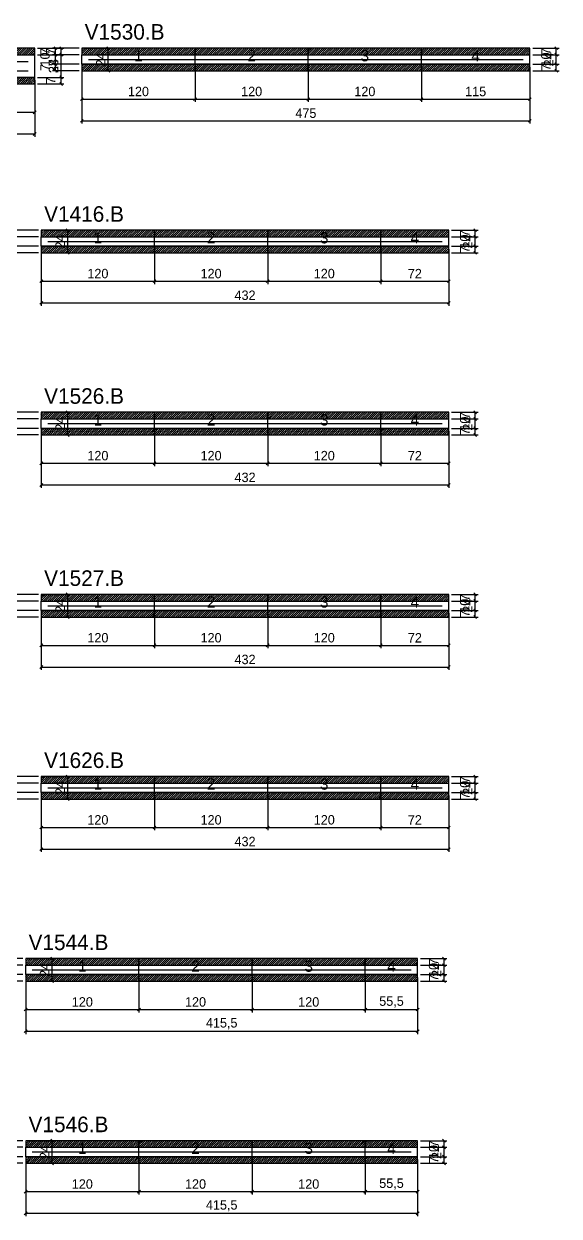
# Model space of a CAD drawing. Extents: x -9000 to 3070, y -8772 to 1250.
# Drawn here: x 672 to 1239, y -7600 to -6336 of the extents above; entities that cross this region are included whole.
import ezdxf
from ezdxf.enums import TextEntityAlignment as Align

# ---------------------------------------------------------------- set-up
doc = ezdxf.new("R2010")
doc.units = 0
for name, color, linetype in [('5', 5, 'Continuous'), ('COTA', 241, 'Continuous'), ('NOMENCLATURA', 7, 'Continuous'), ('Painéis', 200, 'Continuous'), ('SARR_2.2x5', 40, 'Continuous'), ('SARR_2.2x7', 40, 'Continuous'), ('SCO-___-LAJ', 224, 'Continuous')]:
    doc.layers.add(name, color=color, linetype=linetype)
doc.dimstyles.new('PAINEL', dxfattribs={"dimtxt": 10, "dimasz": 3, "dimexe": 3, "dimexo": 3, "dimgap": 3, "dimtad": 1, "dimblk": 'OBLIQUE', "dimblk1": 'OBLIQUE', "dimcen": 2.5, "dimclrd": 4, "dimclre": 4, "dimclrt": 240, "dimazin": 3, "dimtfac": 1, "dimtmove": 0, "dimatfit": 3})

# ---------------------------------------------------------------- blocks, each defined once
blk = doc.blocks.new('_OBLIQUE')
at = {"color": 0, "linetype": 'BYBLOCK'}
blk.add_line((-0.5, -0.5), (0.5, 0.5), dxfattribs=at)

msp = doc.modelspace()

# ---------------------------------------------------------------- hatches: boundary and pattern name
at = {"layer": 'COTA'}
h = msp.add_hatch(dxfattribs=at)
h.set_pattern_fill('ANSI31', scale=0.5)
h.paths.add_polyline_path([(568, -6369), (683, -6369), (683, -6362), (568, -6362)])
h = msp.add_hatch(dxfattribs=at)
h.set_pattern_fill('ANSI31', scale=0.5)
h.paths.add_polyline_path([(733, -6369), (853, -6369), (853, -6362), (733, -6362)])
h = msp.add_hatch(dxfattribs=at)
h.set_pattern_fill('ANSI31', scale=0.5)
h.paths.add_polyline_path([(853, -6369), (973, -6369), (973, -6362), (853, -6362)])
h = msp.add_hatch(dxfattribs=at)
h.set_pattern_fill('ANSI31', scale=0.5)
h.paths.add_polyline_path([(973, -6369), (1093, -6369), (1093, -6362), (973, -6362)])
h = msp.add_hatch(dxfattribs=at)
h.set_pattern_fill('ANSI31', scale=0.5)
h.paths.add_polyline_path([(1093, -6369), (1208, -6369), (1208, -6362), (1093, -6362)])
h = msp.add_hatch(dxfattribs=at)
h.set_pattern_fill('ANSI31', scale=0.5)
h.paths.add_polyline_path([(733, -6386), (853, -6386), (853, -6379), (733, -6379)])
h = msp.add_hatch(dxfattribs=at)
h.set_pattern_fill('ANSI31', scale=0.5)
h.paths.add_polyline_path([(853, -6386), (973, -6386), (973, -6379), (853, -6379)])
h = msp.add_hatch(dxfattribs=at)
h.set_pattern_fill('ANSI31', scale=0.5)
h.paths.add_polyline_path([(973, -6386), (1093, -6386), (1093, -6379), (973, -6379)])
h = msp.add_hatch(dxfattribs=at)
h.set_pattern_fill('ANSI31', scale=0.5)
h.paths.add_polyline_path([(1093, -6386), (1208, -6386), (1208, -6379), (1093, -6379)])
h = msp.add_hatch(dxfattribs=at)
h.set_pattern_fill('ANSI31', scale=0.5)
h.paths.add_polyline_path([(568, -6400), (683, -6400), (683, -6393), (568, -6393)])
h = msp.add_hatch(dxfattribs=at)
h.set_pattern_fill('ANSI31', scale=0.5)
h.paths.add_polyline_path([(690, -6562), (810, -6562), (810, -6555), (690, -6555)])
h = msp.add_hatch(dxfattribs=at)
h.set_pattern_fill('ANSI31', scale=0.5)
h.paths.add_polyline_path([(810, -6562), (930, -6562), (930, -6555), (810, -6555)])
h = msp.add_hatch(dxfattribs=at)
h.set_pattern_fill('ANSI31', scale=0.5)
h.paths.add_polyline_path([(930, -6562), (1050, -6562), (1050, -6555), (930, -6555)])
h = msp.add_hatch(dxfattribs=at)
h.set_pattern_fill('ANSI31', scale=0.5)
h.paths.add_polyline_path([(1050, -6562), (1122, -6562), (1122, -6555), (1050, -6555)])
h = msp.add_hatch(dxfattribs=at)
h.set_pattern_fill('ANSI31', scale=0.5)
h.paths.add_polyline_path([(690, -6579), (810, -6579), (810, -6572), (690, -6572)])
h = msp.add_hatch(dxfattribs=at)
h.set_pattern_fill('ANSI31', scale=0.5)
h.paths.add_polyline_path([(810, -6579), (930, -6579), (930, -6572), (810, -6572)])
h = msp.add_hatch(dxfattribs=at)
h.set_pattern_fill('ANSI31', scale=0.5)
h.paths.add_polyline_path([(930, -6579), (1050, -6579), (1050, -6572), (930, -6572)])
h = msp.add_hatch(dxfattribs=at)
h.set_pattern_fill('ANSI31', scale=0.5)
h.paths.add_polyline_path([(1050, -6579), (1122, -6579), (1122, -6572), (1050, -6572)])
h = msp.add_hatch(dxfattribs=at)
h.set_pattern_fill('ANSI31', scale=0.5)
h.paths.add_polyline_path([(690, -6755), (810, -6755), (810, -6748), (690, -6748)])
h = msp.add_hatch(dxfattribs=at)
h.set_pattern_fill('ANSI31', scale=0.5)
h.paths.add_polyline_path([(810, -6755), (930, -6755), (930, -6748), (810, -6748)])
h = msp.add_hatch(dxfattribs=at)
h.set_pattern_fill('ANSI31', scale=0.5)
h.paths.add_polyline_path([(930, -6755), (1050, -6755), (1050, -6748), (930, -6748)])
h = msp.add_hatch(dxfattribs=at)
h.set_pattern_fill('ANSI31', scale=0.5)
h.paths.add_polyline_path([(1050, -6755), (1122, -6755), (1122, -6748), (1050, -6748)])
h = msp.add_hatch(dxfattribs=at)
h.set_pattern_fill('ANSI31', scale=0.5)
h.paths.add_polyline_path([(690, -6772), (810, -6772), (810, -6765), (690, -6765)])
h = msp.add_hatch(dxfattribs=at)
h.set_pattern_fill('ANSI31', scale=0.5)
h.paths.add_polyline_path([(810, -6772), (930, -6772), (930, -6765), (810, -6765)])
h = msp.add_hatch(dxfattribs=at)
h.set_pattern_fill('ANSI31', scale=0.5)
h.paths.add_polyline_path([(930, -6772), (1050, -6772), (1050, -6765), (930, -6765)])
h = msp.add_hatch(dxfattribs=at)
h.set_pattern_fill('ANSI31', scale=0.5)
h.paths.add_polyline_path([(1050, -6772), (1122, -6772), (1122, -6765), (1050, -6765)])
h = msp.add_hatch(dxfattribs=at)
h.set_pattern_fill('ANSI31', scale=0.5)
h.paths.add_polyline_path([(690, -6948), (810, -6948), (810, -6941), (690, -6941)])
h = msp.add_hatch(dxfattribs=at)
h.set_pattern_fill('ANSI31', scale=0.5)
h.paths.add_polyline_path([(810, -6948), (930, -6948), (930, -6941), (810, -6941)])
h = msp.add_hatch(dxfattribs=at)
h.set_pattern_fill('ANSI31', scale=0.5)
h.paths.add_polyline_path([(930, -6948), (1050, -6948), (1050, -6941), (930, -6941)])
h = msp.add_hatch(dxfattribs=at)
h.set_pattern_fill('ANSI31', scale=0.5)
h.paths.add_polyline_path([(1050, -6948), (1122, -6948), (1122, -6941), (1050, -6941)])
h = msp.add_hatch(dxfattribs=at)
h.set_pattern_fill('ANSI31', scale=0.5)
h.paths.add_polyline_path([(690, -6965), (810, -6965), (810, -6958), (690, -6958)])
h = msp.add_hatch(dxfattribs=at)
h.set_pattern_fill('ANSI31', scale=0.5)
h.paths.add_polyline_path([(810, -6965), (930, -6965), (930, -6958), (810, -6958)])
h = msp.add_hatch(dxfattribs=at)
h.set_pattern_fill('ANSI31', scale=0.5)
h.paths.add_polyline_path([(930, -6965), (1050, -6965), (1050, -6958), (930, -6958)])
h = msp.add_hatch(dxfattribs=at)
h.set_pattern_fill('ANSI31', scale=0.5)
h.paths.add_polyline_path([(1050, -6965), (1122, -6965), (1122, -6958), (1050, -6958)])
h = msp.add_hatch(dxfattribs=at)
h.set_pattern_fill('ANSI31', scale=0.5)
h.paths.add_polyline_path([(690, -7141), (810, -7141), (810, -7134), (690, -7134)])
h = msp.add_hatch(dxfattribs=at)
h.set_pattern_fill('ANSI31', scale=0.5)
h.paths.add_polyline_path([(810, -7141), (930, -7141), (930, -7134), (810, -7134)])
h = msp.add_hatch(dxfattribs=at)
h.set_pattern_fill('ANSI31', scale=0.5)
h.paths.add_polyline_path([(930, -7141), (1050, -7141), (1050, -7134), (930, -7134)])
h = msp.add_hatch(dxfattribs=at)
h.set_pattern_fill('ANSI31', scale=0.5)
h.paths.add_polyline_path([(1050, -7141), (1122, -7141), (1122, -7134), (1050, -7134)])
h = msp.add_hatch(dxfattribs=at)
h.set_pattern_fill('ANSI31', scale=0.5)
h.paths.add_polyline_path([(690, -7158), (810, -7158), (810, -7151), (690, -7151)])
h = msp.add_hatch(dxfattribs=at)
h.set_pattern_fill('ANSI31', scale=0.5)
h.paths.add_polyline_path([(810, -7158), (930, -7158), (930, -7151), (810, -7151)])
h = msp.add_hatch(dxfattribs=at)
h.set_pattern_fill('ANSI31', scale=0.5)
h.paths.add_polyline_path([(930, -7158), (1050, -7158), (1050, -7151), (930, -7151)])
h = msp.add_hatch(dxfattribs=at)
h.set_pattern_fill('ANSI31', scale=0.5)
h.paths.add_polyline_path([(1050, -7158), (1122, -7158), (1122, -7151), (1050, -7151)])
h = msp.add_hatch(dxfattribs=at)
h.set_pattern_fill('ANSI31', scale=0.5)
h.paths.add_polyline_path([(673.5, -7334), (793.5, -7334), (793.5, -7327), (673.5, -7327)])
h = msp.add_hatch(dxfattribs=at)
h.set_pattern_fill('ANSI31', scale=0.5)
h.paths.add_polyline_path([(793.5, -7334), (913.5, -7334), (913.5, -7327), (793.5, -7327)])
h = msp.add_hatch(dxfattribs=at)
h.set_pattern_fill('ANSI31', scale=0.5)
h.paths.add_polyline_path([(913.5, -7334), (1033.5, -7334), (1033.5, -7327), (913.5, -7327)])
h = msp.add_hatch(dxfattribs=at)
h.set_pattern_fill('ANSI31', scale=0.5)
h.paths.add_polyline_path([(1033.5, -7334), (1089, -7334), (1089, -7327), (1033.5, -7327)])
h = msp.add_hatch(dxfattribs=at)
h.set_pattern_fill('ANSI31', scale=0.5)
h.paths.add_polyline_path([(673.5, -7351), (793.5, -7351), (793.5, -7344), (673.5, -7344)])
h = msp.add_hatch(dxfattribs=at)
h.set_pattern_fill('ANSI31', scale=0.5)
h.paths.add_polyline_path([(793.5, -7351), (913.5, -7351), (913.5, -7344), (793.5, -7344)])
h = msp.add_hatch(dxfattribs=at)
h.set_pattern_fill('ANSI31', scale=0.5)
h.paths.add_polyline_path([(913.5, -7351), (1033.5, -7351), (1033.5, -7344), (913.5, -7344)])
h = msp.add_hatch(dxfattribs=at)
h.set_pattern_fill('ANSI31', scale=0.5)
h.paths.add_polyline_path([(1033.5, -7351), (1089, -7351), (1089, -7344), (1033.5, -7344)])
h = msp.add_hatch(dxfattribs=at)
h.set_pattern_fill('ANSI31', scale=0.5)
h.paths.add_polyline_path([(673.5, -7527), (793.5, -7527), (793.5, -7520), (673.5, -7520)])
h = msp.add_hatch(dxfattribs=at)
h.set_pattern_fill('ANSI31', scale=0.5)
h.paths.add_polyline_path([(793.5, -7527), (913.5, -7527), (913.5, -7520), (793.5, -7520)])
h = msp.add_hatch(dxfattribs=at)
h.set_pattern_fill('ANSI31', scale=0.5)
h.paths.add_polyline_path([(913.5, -7527), (1033.5, -7527), (1033.5, -7520), (913.5, -7520)])
h = msp.add_hatch(dxfattribs=at)
h.set_pattern_fill('ANSI31', scale=0.5)
h.paths.add_polyline_path([(1033.5, -7527), (1089, -7527), (1089, -7520), (1033.5, -7520)])
h = msp.add_hatch(dxfattribs=at)
h.set_pattern_fill('ANSI31', scale=0.5)
h.paths.add_polyline_path([(673.5, -7544), (793.5, -7544), (793.5, -7537), (673.5, -7537)])
h = msp.add_hatch(dxfattribs=at)
h.set_pattern_fill('ANSI31', scale=0.5)
h.paths.add_polyline_path([(793.5, -7544), (913.5, -7544), (913.5, -7537), (793.5, -7537)])
h = msp.add_hatch(dxfattribs=at)
h.set_pattern_fill('ANSI31', scale=0.5)
h.paths.add_polyline_path([(913.5, -7544), (1033.5, -7544), (1033.5, -7537), (913.5, -7537)])
h = msp.add_hatch(dxfattribs=at)
h.set_pattern_fill('ANSI31', scale=0.5)
h.paths.add_polyline_path([(1033.5, -7544), (1089, -7544), (1089, -7537), (1033.5, -7537)])

# ---------------------------------------------------------------- linework, layer by layer
at = {"layer": 'Painéis'}
for p, q in [((568, -6369), (683, -6369)), ((683, -6393), (683, -6369)), ((733, -6369), (853, -6369)), ((733, -6379), (733, -6369)), ((853, -6379), (853, -6369)), ((853, -6379), (853, -6369)), ((853, -6369), (973, -6369)), ((853, -6379), (853, -6369)), ((973, -6379), (973, -6369)), ((973, -6379), (973, -6369)), ((973, -6369), (1093, -6369)), ((973, -6379), (973, -6369)), ((1093, -6379), (1093, -6369)), ((1093, -6379), (1093, -6369)), ((1093, -6369), (1208, -6369)), ((1093, -6379), (1093, -6369)), ((1208, -6379), (1208, -6369)), ((733, -6379), (853, -6379)), ((853, -6379), (973, -6379)), ((973, -6379), (1093, -6379)), ((1093, -6379), (1208, -6379)), ((568, -6393), (683, -6393)), ((690, -6562), (810, -6562)), ((690, -6572), (690, -6562)), ((810, -6572), (810, -6562)), ((810, -6572), (810, -6562)), ((810, -6562), (930, -6562)), ((810, -6572), (810, -6562)), ((930, -6572), (930, -6562)), ((930, -6572), (930, -6562)), ((930, -6562), (1050, -6562)), ((930, -6572), (930, -6562)), ((1050, -6572), (1050, -6562)), ((1050, -6572), (1050, -6562)), ((1050, -6562), (1122, -6562)), ((1050, -6572), (1050, -6562)), ((1122, -6572), (1122, -6562)), ((690, -6572), (810, -6572)), ((810, -6572), (930, -6572)), ((930, -6572), (1050, -6572)), ((1050, -6572), (1122, -6572)), ((690, -6755), (810, -6755)), ((690, -6765), (690, -6755)), ((810, -6765), (810, -6755)), ((810, -6765), (810, -6755)), ((810, -6755), (930, -6755)), ((810, -6765), (810, -6755)), ((930, -6765), (930, -6755)), ((930, -6765), (930, -6755)), ((930, -6755), (1050, -6755)), ((930, -6765), (930, -6755)), ((1050, -6765), (1050, -6755)), ((1050, -6765), (1050, -6755)), ((1050, -6755), (1122, -6755)), ((1050, -6765), (1050, -6755)), ((1122, -6765), (1122, -6755)), ((690, -6765), (810, -6765)), ((810, -6765), (930, -6765)), ((930, -6765), (1050, -6765)), ((1050, -6765), (1122, -6765)), ((690, -6948), (810, -6948)), ((690, -6958), (690, -6948)), ((810, -6958), (810, -6948)), ((810, -6958), (810, -6948)), ((810, -6948), (930, -6948)), ((810, -6958), (810, -6948)), ((930, -6958), (930, -6948)), ((930, -6958), (930, -6948)), ((930, -6948), (1050, -6948)), ((930, -6958), (930, -6948)), ((1050, -6958), (1050, -6948)), ((1050, -6958), (1050, -6948)), ((1050, -6948), (1122, -6948)), ((1050, -6958), (1050, -6948)), ((1122, -6958), (1122, -6948)), ((690, -6958), (810, -6958)), ((810, -6958), (930, -6958)), ((930, -6958), (1050, -6958)), ((1050, -6958), (1122, -6958)), ((690, -7141), (810, -7141)), ((690, -7151), (690, -7141)), ((690, -7151), (810, -7151)), ((810, -7151), (810, -7141)), ((810, -7151), (810, -7141)), ((810, -7141), (930, -7141)), ((810, -7151), (810, -7141)), ((810, -7151), (930, -7151)), ((930, -7151), (930, -7141)), ((930, -7151), (930, -7141)), ((930, -7141), (1050, -7141)), ((930, -7151), (930, -7141)), ((930, -7151), (1050, -7151)), ((1050, -7151), (1050, -7141)), ((1050, -7151), (1050, -7141)), ((1050, -7141), (1122, -7141)), ((1050, -7151), (1050, -7141)), ((1050, -7151), (1122, -7151)), ((1122, -7151), (1122, -7141)), ((673.5, -7334), (793.5, -7334)), ((673.5, -7344), (673.5, -7334)), ((793.5, -7344), (793.5, -7334)), ((793.5, -7344), (793.5, -7334)), ((793.5, -7334), (913.5, -7334)), ((793.5, -7344), (793.5, -7334)), ((913.5, -7344), (913.5, -7334)), ((913.5, -7344), (913.5, -7334)), ((913.5, -7334), (1033.5, -7334)), ((913.5, -7344), (913.5, -7334)), ((1033.5, -7344), (1033.5, -7334)), ((1033.5, -7344), (1033.5, -7334)), ((1033.5, -7334), (1089, -7334)), ((1033.5, -7344), (1033.5, -7334)), ((1089, -7344), (1089, -7334)), ((673.5, -7344), (793.5, -7344)), ((793.5, -7344), (913.5, -7344)), ((913.5, -7344), (1033.5, -7344)), ((1033.5, -7344), (1089, -7344)), ((673.5, -7527), (793.5, -7527)), ((673.5, -7537), (673.5, -7527)), ((793.5, -7537), (793.5, -7527)), ((793.5, -7537), (793.5, -7527)), ((793.5, -7527), (913.5, -7527)), ((793.5, -7537), (793.5, -7527)), ((913.5, -7537), (913.5, -7527)), ((913.5, -7537), (913.5, -7527)), ((913.5, -7527), (1033.5, -7527)), ((913.5, -7537), (913.5, -7527)), ((1033.5, -7537), (1033.5, -7527)), ((1033.5, -7537), (1033.5, -7527)), ((1033.5, -7527), (1089, -7527)), ((1033.5, -7537), (1033.5, -7527)), ((1089, -7537), (1089, -7527)), ((673.5, -7537), (793.5, -7537)), ((793.5, -7537), (913.5, -7537)), ((913.5, -7537), (1033.5, -7537)), ((1033.5, -7537), (1089, -7537))]:
    msp.add_line(p, q, dxfattribs=at)
at = {"layer": 'SARR_2.2x5'}
for points in [[(740, -6374), (853, -6374)], [(740, -6374), (853, -6374)], [(853, -6374), (973, -6374)], [(853, -6374), (973, -6374)], [(973, -6374), (1093, -6374)], [(973, -6374), (1093, -6374)], [(1093, -6374), (1201, -6374)], [(1093, -6374), (1201, -6374)], [(697, -6567), (810, -6567)], [(697, -6567), (810, -6567)], [(810, -6567), (930, -6567)], [(810, -6567), (930, -6567)], [(930, -6567), (1050, -6567)], [(930, -6567), (1050, -6567)], [(1050, -6567), (1115, -6567)], [(1050, -6567), (1115, -6567)], [(697, -6760), (810, -6760)], [(697, -6760), (810, -6760)], [(810, -6760), (930, -6760)], [(810, -6760), (930, -6760)], [(930, -6760), (1050, -6760)], [(930, -6760), (1050, -6760)], [(1050, -6760), (1115, -6760)], [(1050, -6760), (1115, -6760)], [(697, -6953), (810, -6953)], [(697, -6953), (810, -6953)], [(810, -6953), (930, -6953)], [(810, -6953), (930, -6953)], [(930, -6953), (1050, -6953)], [(930, -6953), (1050, -6953)], [(1050, -6953), (1115, -6953)], [(1050, -6953), (1115, -6953)], [(697, -7146), (810, -7146)], [(697, -7146), (810, -7146)], [(810, -7146), (930, -7146)], [(810, -7146), (930, -7146)], [(930, -7146), (1050, -7146)], [(930, -7146), (1050, -7146)], [(1050, -7146), (1115, -7146)], [(1050, -7146), (1115, -7146)], [(680.5, -7339), (793.5, -7339)], [(680.5, -7339), (793.5, -7339)], [(793.5, -7339), (913.5, -7339)], [(793.5, -7339), (913.5, -7339)], [(913.5, -7339), (1033.5, -7339)], [(913.5, -7339), (1033.5, -7339)], [(1033.5, -7339), (1082, -7339)], [(1033.5, -7339), (1082, -7339)], [(680.5, -7532), (793.5, -7532)], [(680.5, -7532), (793.5, -7532)], [(793.5, -7532), (913.5, -7532)], [(793.5, -7532), (913.5, -7532)], [(913.5, -7532), (1033.5, -7532)], [(913.5, -7532), (1033.5, -7532)], [(1033.5, -7532), (1082, -7532)], [(1033.5, -7532), (1082, -7532)]]:
    msp.add_lwpolyline(points, dxfattribs=at)
at = {"layer": 'SARR_2.2x7'}
for points in [[(568, -6376), (676, -6376)], [(568, -6376), (676, -6376)], [(568, -6386), (676, -6386)], [(568, -6386), (676, -6386)]]:
    msp.add_lwpolyline(points, dxfattribs=at)
at = {"layer": 'SCO-___-LAJ'}
for points in [[(568, -6369), (683, -6369), (683, -6362), (568, -6362)], [(733, -6369), (853, -6369), (853, -6362), (733, -6362)], [(853, -6369), (973, -6369), (973, -6362), (853, -6362)], [(973, -6369), (1093, -6369), (1093, -6362), (973, -6362)], [(1093, -6369), (1208, -6369), (1208, -6362), (1093, -6362)], [(733, -6386), (853, -6386), (853, -6379), (733, -6379)], [(853, -6386), (973, -6386), (973, -6379), (853, -6379)], [(973, -6386), (1093, -6386), (1093, -6379), (973, -6379)], [(1093, -6386), (1208, -6386), (1208, -6379), (1093, -6379)], [(568, -6400), (683, -6400), (683, -6393), (568, -6393)], [(690, -6562), (810, -6562), (810, -6555), (690, -6555)], [(810, -6562), (930, -6562), (930, -6555), (810, -6555)], [(930, -6562), (1050, -6562), (1050, -6555), (930, -6555)], [(1050, -6562), (1122, -6562), (1122, -6555), (1050, -6555)], [(690, -6579), (810, -6579), (810, -6572), (690, -6572)], [(810, -6579), (930, -6579), (930, -6572), (810, -6572)], [(930, -6579), (1050, -6579), (1050, -6572), (930, -6572)], [(1050, -6579), (1122, -6579), (1122, -6572), (1050, -6572)], [(690, -6755), (810, -6755), (810, -6748), (690, -6748)], [(810, -6755), (930, -6755), (930, -6748), (810, -6748)], [(930, -6755), (1050, -6755), (1050, -6748), (930, -6748)], [(1050, -6755), (1122, -6755), (1122, -6748), (1050, -6748)], [(690, -6772), (810, -6772), (810, -6765), (690, -6765)], [(810, -6772), (930, -6772), (930, -6765), (810, -6765)], [(930, -6772), (1050, -6772), (1050, -6765), (930, -6765)], [(1050, -6772), (1122, -6772), (1122, -6765), (1050, -6765)], [(690, -6948), (810, -6948), (810, -6941), (690, -6941)], [(810, -6948), (930, -6948), (930, -6941), (810, -6941)], [(930, -6948), (1050, -6948), (1050, -6941), (930, -6941)], [(1050, -6948), (1122, -6948), (1122, -6941), (1050, -6941)], [(690, -6965), (810, -6965), (810, -6958), (690, -6958)], [(810, -6965), (930, -6965), (930, -6958), (810, -6958)], [(930, -6965), (1050, -6965), (1050, -6958), (930, -6958)], [(1050, -6965), (1122, -6965), (1122, -6958), (1050, -6958)], [(690, -7141), (810, -7141), (810, -7134), (690, -7134)], [(810, -7141), (930, -7141), (930, -7134), (810, -7134)], [(930, -7141), (1050, -7141), (1050, -7134), (930, -7134)], [(1050, -7141), (1122, -7141), (1122, -7134), (1050, -7134)], [(690, -7158), (810, -7158), (810, -7151), (690, -7151)], [(810, -7158), (930, -7158), (930, -7151), (810, -7151)], [(930, -7158), (1050, -7158), (1050, -7151), (930, -7151)], [(1050, -7158), (1122, -7158), (1122, -7151), (1050, -7151)], [(673.5, -7334), (793.5, -7334), (793.5, -7327), (673.5, -7327)], [(793.5, -7334), (913.5, -7334), (913.5, -7327), (793.5, -7327)], [(913.5, -7334), (1033.5, -7334), (1033.5, -7327), (913.5, -7327)], [(1033.5, -7334), (1089, -7334), (1089, -7327), (1033.5, -7327)], [(673.5, -7351), (793.5, -7351), (793.5, -7344), (673.5, -7344)], [(793.5, -7351), (913.5, -7351), (913.5, -7344), (793.5, -7344)], [(913.5, -7351), (1033.5, -7351), (1033.5, -7344), (913.5, -7344)], [(1033.5, -7351), (1089, -7351), (1089, -7344), (1033.5, -7344)], [(673.5, -7527), (793.5, -7527), (793.5, -7520), (673.5, -7520)], [(793.5, -7527), (913.5, -7527), (913.5, -7520), (793.5, -7520)], [(913.5, -7527), (1033.5, -7527), (1033.5, -7520), (913.5, -7520)], [(1033.5, -7527), (1089, -7527), (1089, -7520), (1033.5, -7520)], [(673.5, -7544), (793.5, -7544), (793.5, -7537), (673.5, -7537)], [(793.5, -7544), (913.5, -7544), (913.5, -7537), (793.5, -7537)], [(913.5, -7544), (1033.5, -7544), (1033.5, -7537), (913.5, -7537)], [(1033.5, -7544), (1089, -7544), (1089, -7537), (1033.5, -7537)]]:
    msp.add_lwpolyline(points, close=True, dxfattribs=at)

# ---------------------------------------------------------------- texts
at = {"layer": '5'}
for s, p in [('1', (793, -6370)), ('2', (913, -6370)), ('3', (1033, -6370)), ('4', (1150.5, -6370)), ('1', (750, -6563)), ('2', (870, -6563)), ('3', (990, -6563)), ('4', (1086, -6563)), ('1', (750, -6756)), ('2', (870, -6756)), ('3', (990, -6756)), ('4', (1086, -6756)), ('1', (750, -6949)), ('2', (870, -6949)), ('3', (990, -6949)), ('4', (1086, -6949)), ('1', (750, -7142)), ('2', (870, -7142)), ('3', (990, -7142)), ('4', (1086, -7142)), ('1', (733.5, -7335)), ('2', (853.5, -7335)), ('3', (973.5, -7335)), ('4', (1061.25, -7335)), ('1', (733.5, -7528)), ('2', (853.5, -7528)), ('3', (973.5, -7528)), ('4', (1061.25, -7528))]:
    msp.add_text(s, height=12, dxfattribs=at).set_placement(p, align=Align.MIDDLE_CENTER)
at = {"layer": 'NOMENCLATURA'}
for s, p in [('V1530.B', (736, -6353)), ('V1416.B', (693, -6546)), ('V1526.B', (693, -6739)), ('V1527.B', (693, -6932)), ('V1626.B', (693, -7125)), ('V1544.B', (676.5, -7318)), ('V1546.B', (676.5, -7511))]:
    msp.add_text(s, height=16.5, dxfattribs=at).set_placement(p)

# ---------------------------------------------------------------- dimensions: what is measured, and where the dimension line sits
at = {"layer": 'COTA'}
for base, p1, p2 in [((711, -6400), (683, -6400), (683, -6362)), ((711, -6369), (683, -6369), (683, -6362)), ((711, -6393), (683, -6393), (683, -6369)), ((705, -6369), (733, -6369), (733, -6362)), ((705, -6379), (733, -6379), (733, -6369)), ((761, -6386), (733, -6386), (733, -6362)), ((1236, -6386), (1208, -6386), (1208, -6362)), ((1236, -6369), (1208, -6369), (1208, -6362)), ((1236, -6379), (1208, -6379), (1208, -6369)), ((705, -6386), (733, -6386), (733, -6379)), ((1236, -6386), (1208, -6386), (1208, -6379)), ((711, -6400), (683, -6400), (683, -6393)), ((662, -6562), (690, -6562), (690, -6555)), ((718, -6579), (690, -6579), (690, -6555)), ((1150, -6579), (1122, -6579), (1122, -6555)), ((1150, -6562), (1122, -6562), (1122, -6555)), ((662, -6572), (690, -6572), (690, -6562)), ((662, -6579), (690, -6579), (690, -6572)), ((1150, -6572), (1122, -6572), (1122, -6562)), ((1150, -6579), (1122, -6579), (1122, -6572)), ((662, -6755), (690, -6755), (690, -6748)), ((718, -6772), (690, -6772), (690, -6748)), ((1150, -6772), (1122, -6772), (1122, -6748)), ((1150, -6755), (1122, -6755), (1122, -6748)), ((662, -6765), (690, -6765), (690, -6755)), ((1150, -6765), (1122, -6765), (1122, -6755)), ((662, -6772), (690, -6772), (690, -6765)), ((1150, -6772), (1122, -6772), (1122, -6765)), ((662, -6948), (690, -6948), (690, -6941)), ((662, -6958), (690, -6958), (690, -6948)), ((718, -6965), (690, -6965), (690, -6941)), ((1150, -6965), (1122, -6965), (1122, -6941)), ((1150, -6948), (1122, -6948), (1122, -6941)), ((1150, -6958), (1122, -6958), (1122, -6948)), ((662, -6965), (690, -6965), (690, -6958)), ((1150, -6965), (1122, -6965), (1122, -6958)), ((662, -7141), (690, -7141), (690, -7134)), ((662, -7151), (690, -7151), (690, -7141)), ((718, -7158), (690, -7158), (690, -7134)), ((1150, -7158), (1122, -7158), (1122, -7134)), ((1150, -7141), (1122, -7141), (1122, -7134)), ((1150, -7151), (1122, -7151), (1122, -7141)), ((662, -7158), (690, -7158), (690, -7151)), ((1150, -7158), (1122, -7158), (1122, -7151)), ((645.5, -7334), (673.5, -7334), (673.5, -7327)), ((701.5, -7351), (673.5, -7351), (673.5, -7327)), ((1117, -7351), (1089, -7351), (1089, -7327)), ((1117, -7334), (1089, -7334), (1089, -7327)), ((645.5, -7344), (673.5, -7344), (673.5, -7334)), ((1117, -7344), (1089, -7344), (1089, -7334)), ((645.5, -7351), (673.5, -7351), (673.5, -7344)), ((1117, -7351), (1089, -7351), (1089, -7344)), ((645.5, -7527), (673.5, -7527), (673.5, -7520)), ((701.5, -7544), (673.5, -7544), (673.5, -7520)), ((1117, -7544), (1089, -7544), (1089, -7520)), ((1117, -7527), (1089, -7527), (1089, -7520)), ((645.5, -7537), (673.5, -7537), (673.5, -7527)), ((1117, -7537), (1089, -7537), (1089, -7527)), ((645.5, -7544), (673.5, -7544), (673.5, -7537)), ((1117, -7544), (1089, -7544), (1089, -7537))]:
    msp.add_linear_dim(base=base, p1=p1, p2=p2, angle=90, dimstyle='PAINEL', dxfattribs=at).render()
for base, p1, p2 in [((733, -6416), (733, -6379), (853, -6379)), ((733, -6439), (733, -6379), (1208, -6379)), ((853, -6416), (853, -6379), (973, -6379)), ((973, -6416), (973, -6379), (1093, -6379)), ((1093, -6416), (1093, -6379), (1208, -6379)), ((208, -6453), (208, -6393), (683, -6393)), ((568, -6430), (568, -6393), (683, -6393)), ((690, -6609), (690, -6572), (810, -6572)), ((690, -6632), (690, -6572), (1122, -6572)), ((810, -6609), (810, -6572), (930, -6572)), ((930, -6609), (930, -6572), (1050, -6572)), ((1050, -6609), (1050, -6572), (1122, -6572)), ((690, -6802), (690, -6765), (810, -6765)), ((690, -6825), (690, -6765), (1122, -6765)), ((810, -6802), (810, -6765), (930, -6765)), ((930, -6802), (930, -6765), (1050, -6765)), ((1050, -6802), (1050, -6765), (1122, -6765)), ((690, -6995), (690, -6958), (810, -6958)), ((690, -7018), (690, -6958), (1122, -6958)), ((810, -6995), (810, -6958), (930, -6958)), ((930, -6995), (930, -6958), (1050, -6958)), ((1050, -6995), (1050, -6958), (1122, -6958)), ((690, -7188), (690, -7151), (810, -7151)), ((690, -7211), (690, -7151), (1122, -7151)), ((810, -7188), (810, -7151), (930, -7151)), ((930, -7188), (930, -7151), (1050, -7151)), ((1050, -7188), (1050, -7151), (1122, -7151)), ((673.5, -7381), (673.5, -7344), (793.5, -7344)), ((673.5, -7404), (673.5, -7344), (1089, -7344)), ((793.5, -7381), (793.5, -7344), (913.5, -7344)), ((913.5, -7381), (913.5, -7344), (1033.5, -7344)), ((1033.5, -7381), (1033.5, -7344), (1089, -7344)), ((673.5, -7574), (673.5, -7537), (793.5, -7537)), ((673.5, -7597), (673.5, -7537), (1089, -7537)), ((793.5, -7574), (793.5, -7537), (913.5, -7537)), ((913.5, -7574), (913.5, -7537), (1033.5, -7537)), ((1033.5, -7574), (1033.5, -7537), (1089, -7537))]:
    msp.add_linear_dim(base=base, p1=p1, p2=p2, dimstyle='PAINEL', dxfattribs=at).render()

doc.saveas('drawing.dxf')
